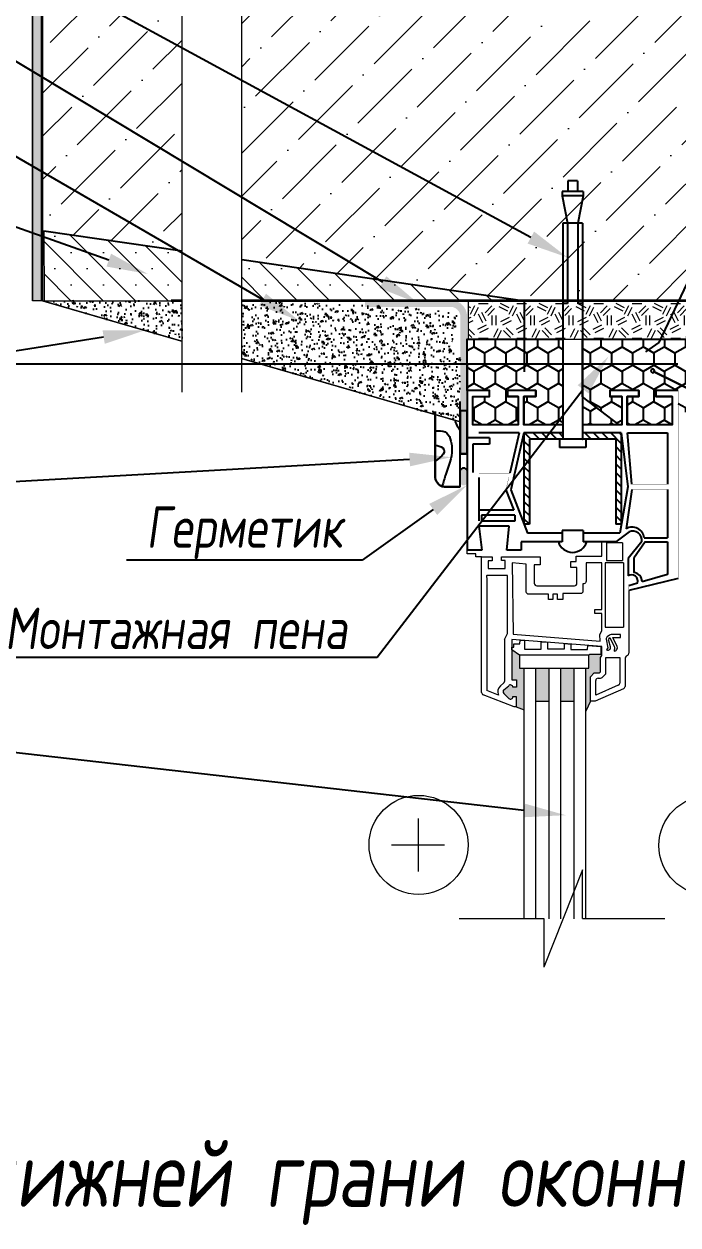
# Model space of a CAD drawing. Header units: millimetres. Extents: x 215300 to 349394, y -116838 to -1602.
# Drawn here: x 235230 to 239163, y -88382 to -81156 of the extents above; entities that cross this region are included whole.
import ezdxf
from ezdxf import colors
from ezdxf.entities.mleader import LeaderData, LeaderLine
from ezdxf.math import Vec2, Vec3

# ---------------------------------------------------------------- set-up
doc = ezdxf.new("R2010")
doc.units = ezdxf.units.MM
for name, color, linetype in [('!!_для разрезов', 7, 'Continuous'), ('АР_Таблицы', 250, 'Continuous'), ('Тонкая', 7, 'Continuous')]:
    doc.layers.add(name, color=color, linetype=linetype)
for name, color, linetype, lineweight in [('+АР_Размеры', 252, 'Continuous', 9), ('_Линии для надписей', 5, 'Continuous', 9), ('_Штриховки', 250, 'Continuous', 13), ('TN-СТЯЖКА', 252, 'Continuous', 15), ('АР_Тонкие', 250, 'Continuous', 5), ('Рисунок', 6, 'Continuous', 35)]:
    doc.layers.add(name, color=color, linetype=linetype, lineweight=lineweight)
doc.styles.add('Архитект', font='isocpeur.ttf', dxfattribs={"width": 0.8, "oblique": 8})
pattern_1 = [(130, (3343455.49, 2006063.28), (-105.3631696, -9.2180785), [11.017219, -121.189408]), (185, (3343455.49, 2006063.28), (20.3820435, 110.4941134), [8.813775, -96.9515265]), (79.549, (3343446.71, 2006062.51), (-84.981507, 101.275532), [9.3631903, -102.9950928]), (133.8158, (3343455.49, 2006092.66), (-156.773603, -24.314411), [16.5258284, -181.784112]), (83.3644, (3343442.43, 2006090.63), (-137.298395, 143.094043), [14.0447854, -154.492639]), (188.816, (3343455.49, 2006092.66), (-137.29861, 143.0937895), [13.220663, -145.42729]), (159, (3343440.8, 2006085.32), (-87.6836915, -59.1433913), [11.017219, -121.189408]), (214, (3343440.8, 2006085.32), (-35.7420722, 106.52174), [8.813775, -96.9515265]), (108.5486, (3343433.49, 2006080.39), (-123.4255223, 47.3785857), [9.3631903, -102.9950928]), (142.5, (3343455.49, 2006063.28), (-1.78623717, 48.9008595), [0, -95.7763565, 0, -98.420489, 0, -97.3187671]), (172.5, (3343455.49, 2006063.28), (-38.6439291, 57.9376023), [0, -56.11436835, 0, -93.5729127, 0, -37.0913037]), (212.5, (3343488.248, 2006063.28), (-78.41633964, -3.31311426), [0, -36.7240631, 0, -114.5790767, 0, -152.0376211]), (222.5, (3343502.94, 2006063.28), (-85.6678015, 14.7049458), [0, -47.741282, 0, -76.0922587, 0, -107.9687454])]
pattern_2 = [(270, (3344801.564, 2017956.97), (-63.6079279, -110.1721892), [73.448126, -146.8962522]), (150, (3344801.564, 2017956.97), (-63.6079507, 110.172176), [73.448126, -146.8962522]), (210, (3344801.564, 2017956.97), (-127.2158786, -1.32e-05), [-146.8962522, 73.448126])]
pattern_3 = [(135, (1138813.842, -444631.315), (25.967834, 25.967834), [])]

msp = doc.modelspace()

# ---------------------------------------------------------------- hatches: boundary and pattern name
at = {"layer": '!!_для разрезов', "linetype": 'Continuous', "lineweight": 18}
h = msp.add_hatch(dxfattribs=at)
h.set_pattern_fill('SACNCR', color=253, scale=57.83317)
h.set_pattern_definition([(135, (1202879.7, -1215150), (97.379378, 97.379378), []), (135, (1202782.32, -1215150), (97.379378, 97.379378), [0, -137.715236])])
h.paths.add_polyline_path([(236180.35, -82820.953), (236180.35, -82521.004), (235348.783, -82399.928), (235350.668, -82820.953)])
h.paths.add_polyline_path([(236538.982, -82573.221), (236538.982, -82820.953), (237125.12, -82820.953), (238240.442, -82829.917), (238240.442, -82820.953)])
h = msp.add_hatch()
h.set_pattern_fill('AR-CONC', scale=0.578332, angle=180, style=0)
h.set_pattern_definition([(130, (3342678.68, 2005634.16), (-105.3631696, -9.2180785), [11.017219, -121.189408]), (185, (3342678.68, 2005634.16), (20.3820435, 110.4941134), [8.813775, -96.9515265]), (79.549, (3342669.9, 2005633.39), (-84.981507, 101.275532), [9.3631903, -102.9950928]), (133.8158, (3342678.68, 2005663.54), (-156.773603, -24.314411), [16.5258284, -181.784112]), (83.3644, (3342665.62, 2005661.51), (-137.298395, 143.094043), [14.0447854, -154.492639]), (188.816, (3342678.68, 2005663.54), (-137.29861, 143.0937895), [13.220663, -145.42729]), (159, (3342663.99, 2005656.19), (-87.6836915, -59.1433913), [11.017219, -121.189408]), (214, (3342663.99, 2005656.19), (-35.7420722, 106.52174), [8.813775, -96.9515265]), (108.5486, (3342656.68, 2005651.27), (-123.4255223, 47.3785857), [9.3631903, -102.9950928]), (142.5, (3342678.68, 2005634.16), (-1.78623717, 48.9008595), [0, -95.7763565, 0, -98.420489, 0, -97.3187671]), (172.5, (3342678.68, 2005634.16), (-38.6439291, 57.9376023), [0, -56.11436835, 0, -93.5729127, 0, -37.0913037]), (212.5, (3342711.44, 2005634.16), (-78.41633964, -3.31311426), [0, -36.7240631, 0, -114.5790767, 0, -152.0376211]), (222.5, (3342726.13, 2005634.16), (-85.6678015, 14.7049458), [0, -47.741282, 0, -76.0922587, 0, -107.9687454])])
h.paths.add_polyline_path([(235280.934, -82820.953), (235337.611, -82820.953), (235337.611, -78600.712), (235280.934, -78600.712)])
h = msp.add_hatch()
h.set_pattern_fill('AR-CONC', scale=0.578332, angle=180, style=0)
h.set_pattern_definition(pattern_1)
h.paths.add_polyline_path([(235337.611, -82820.953), (236180.35, -83065.142), (236180.35, -82820.953)])
h = msp.add_hatch()
h.set_pattern_fill('AR-CONC', scale=0.578332, angle=180, style=0)
h.set_pattern_definition(pattern_1)
h.paths.add_polyline_path([(236538.982, -83169.057), (237853.859, -83550.05), (237853.859, -83154.794), (237799.143, -83109.696), (237842.359, -82894.083), (237554.312, -82856.441), (236538.982, -82820.953)])
for points in [[(237853.589, -82929.483), (237853.589, -83484.105), (237893.951, -83484.105), (237893.951, -83270.472), (237893.951, -82927.179, 0.37621671), (237820.319, -82820.953), (237281.283, -82820.953), (237281.283, -82859.653), (237808.785, -82859.653, -0.39116485)], [(237853.859, -83483.835), (237853.859, -83741.594), (237894.22, -83741.594), (237894.22, -83483.835)], [(237853.859, -83918.266, 0.69757522), (237894.22, -83919), (237894.22, -83841.847, 0.69757522), (237853.859, -83842.581)]]:
    msp.add_hatch(color=256).paths.add_polyline_path(points)
at = {"ltscale": 100}
h = msp.add_hatch(dxfattribs=at)
h.set_pattern_fill('HONEY', color=256, scale=23.133268, angle=270, style=0)
h.set_pattern_definition(pattern_2)
h.paths.add_polyline_path([(237894.22, -83052.286), (237894.22, -83199.306), (237894.22, -83361.424), (238028.98, -83361.424), (238028.98, -83398.171), (237929.831, -83398.171), (237929.831, -83568.994), (238201.179, -83568.994), (238201.179, -83398.171), (238137.769, -83398.171), (238137.769, -83361.424), (238307.974, -83361.424), (238307.974, -83398.171), (238235.823, -83398.171), (238235.823, -83568.994), (238470.379, -83568.994), (238470.379, -83052.286)])
h = msp.add_hatch(dxfattribs=at)
h.set_pattern_fill('HONEY', color=256, scale=23.133268, angle=270, style=0)
h.set_pattern_definition(pattern_2)
h.paths.add_polyline_path([(239287.779, -83052.286), (239287.779, -83382.051), (239020.248, -83248.148, 0.55767045), (239010.502, -83232.373, 1.79317372), (239020.248, -83248.148), (239287.779, -83382.051), (239287.779, -83492.238), (239163.207, -83492.238), (239163.207, -83361.424), (239028.908, -83361.424), (239028.908, -83398.171), (239127.534, -83398.171), (239127.534, -83568.994), (238857.583, -83568.994), (238857.583, -83398.171), (238926.675, -83398.171), (238926.675, -83361.424), (238753.866, -83361.424), (238753.866, -83398.171), (238825.106, -83398.171), (238825.106, -83568.994), (238810.16, -83568.994), (238588.088, -83400.218), (238588.088, -83052.286)])
h = msp.add_hatch(dxfattribs=at)
h.set_pattern_fill('HONEY', color=256, scale=23.133268, angle=270, style=0)
h.set_pattern_definition([(270, (1138813.84, -444631.315), (-63.607928, -110.172189), [73.448126, -146.896252]), (150, (1138813.84, -444631.315), (-63.6079507, 110.172176), [73.448126, -146.896252]), (210, (1138813.84, -444631.315), (-127.2158786, -1.3e-05), [-146.896252, 73.448126])])
h.paths.add_polyline_path([(238588.088, -83568.994), (238588.088, -83400.218), (238810.16, -83568.994)])
at = {"linetype": 'Continuous'}
h = msp.add_hatch(dxfattribs=at)
h.set_pattern_fill('ANSI31', color=256, scale=11.566634, angle=180, style=0)
h.set_pattern_definition(pattern_3)
h.paths.add_polyline_path([(238236.42, -84166.086), (238269.008, -84166.086), (238269.008, -83655.258), (238470.379, -83655.258), (238470.379, -83616.736), (238236.42, -83616.736)])
h = msp.add_hatch(dxfattribs=at)
h.set_pattern_fill('ANSI31', color=256, scale=11.566634, angle=180, style=0)
h.set_pattern_definition(pattern_3)
h.paths.add_polyline_path([(238822.047, -83616.736), (238588.088, -83616.736), (238588.088, -83655.258), (238789.459, -83655.258), (238789.459, -84166.086), (238822.047, -84166.086)])
at = {"lineweight": 15}
h = msp.add_hatch(color=256, dxfattribs=at)
h.paths.add_polyline_path([(238238.439, -85282.936), (238190.337, -85264.692), (238190.337, -85203.608), (238170.35, -85203.608, -0.47861309), (238153.032, -85218.417, -0.15114806), (238145.383, -85214.383), (238114.829, -85183.829, -0.43864899), (238115.719, -85162.321), (238144.768, -85137.719, -0.67214865), (238170.315, -85146.737), (238192.146, -85146.737), (238192.146, -85101.966), (238163.12, -85101.966), (238163.12, -84922.45), (238209.493, -84953.725), (238209.493, -85031.446), (238238.439, -85031.446)])
h.paths.add_polyline_path([(238388.805, -85230.954), (238307.838, -85230.954), (238307.838, -85031.446), (238388.805, -85031.446)])
h.paths.add_polyline_path([(238539.171, -85230.954), (238458.205, -85230.954), (238458.205, -85031.446), (238539.171, -85031.446)])
h.paths.add_polyline_path([(238636.519, -85230.279), (238608.571, -85290.726), (238608.571, -85031.446), (238627.453, -85031.446), (238627.453, -84953.725), (238632.921, -84950.91), (238698.613, -84950.91), (238698.613, -84901.338), (238704.702, -84901.82), (238704.702, -84955.351), (238697.7, -84967.479), (238697.7, -85053.326), (238690.389, -85060.637), (238658.489, -85060.637), (238636.519, -85083.684)])
at = {"layer": '_Штриховки'}
h = msp.add_hatch(dxfattribs=at)
h.set_pattern_fill('ANSI36', color=256, scale=57.83317, angle=90, style=0)
h.set_pattern_definition([(225, (250838.4, 19358.48), (-357.05772, -97.37938), [459.0508, -91.81016, 0, -91.81016])])
h.paths.add_polyline_path([(236180.35, -82518.812), (236180.35, -80910.855), (236472.766, -80910.855), (235887.934, -80677.723), (236180.35, -80677.723), (236180.35, -78600.712), (235337.611, -78600.712), (235337.611, -82395.213)])
h.paths.add_polyline_path([(236538.982, -80910.855), (236538.982, -82571.411), (238240.442, -82820.953), (239168.736, -82820.953), (239859.77, -81428.331), (239859.77, -80208.174), (238326.743, -80208.174), (238239.993, -80121.425), (238326.743, -80034.675), (239859.77, -80034.675), (239859.77, -78600.712), (236538.982, -78600.712), (236538.982, -80677.723), (236246.567, -80677.723), (236831.398, -80910.855)])
h = msp.add_hatch(dxfattribs=at)
h.set_pattern_fill('GEOL2', color=256, scale=231.332681, angle=90, style=0, pattern_type=2)
h.set_pattern_definition([(270, (203829.65, -62321.69), (-231.3327, -231.3327), [57.8332, -173.4995]), (270, (203806.51, -62321.69), (-231.3327, -231.3327), [57.8332, -173.4995]), (180, (203783.38, -62460.49), (-231.3327, 231.3327), [57.8332, -173.4995]), (180, (203783.38, -62483.62), (-231.3327, 231.3327), [57.8332, -173.4995]), (225, (203806.51, -62495.19), (-231.3327, -1e-14), [57.8332, -269.3206]), (225, (203822.7, -62511.38), (-231.3327, -1e-14), [57.8332, -269.3206]), (135, (203702.41, -62437.35), (-1e-14, 231.3327), [57.8332, -269.3206]), (135, (203686.22, -62453.55), (-1e-14, 231.3327), [57.8332, -269.3206]), (243.43495, (203702.41, -62495.19), (-9e-08, -231.33268), [57.8332, -459.4424]), (243.43495, (203723.23, -62504.44), (-9e-08, -231.33268), [57.8332, -459.4424]), (243.43495, (203609.88, -62402.65), (-9e-08, -231.33268), [57.8332, -459.4424]), (243.43495, (203630.7, -62411.91), (-9e-08, -231.33268), [57.8332, -459.4424]), (206.56505, (203771.81, -62379.52), (-231.33268, -1e-08), [57.8332, -459.4424]), (206.56505, (203783.38, -62400.34), (-231.33268, -1e-08), [57.8332, -459.4424]), (206.56505, (203690.85, -62354.07), (-231.33268, -1e-08), [57.8332, -459.4424]), (206.56505, (203679.28, -62333.25), (-231.33268, -1e-08), [57.8332, -459.4424]), (153.43495, (203670.03, -62527.57), (-231.33268, 9e-08), [57.8332, -459.4424]), (153.43495, (203679.28, -62506.75), (-231.33268, 9e-08), [57.8332, -459.4424]), (116.56505, (203771.81, -62356.39), (-1e-08, 231.33268), [57.8332, -459.4424]), (116.56505, (203750.99, -62365.64), (-1e-08, 231.33268), [57.8332, -459.4424])])
h.paths.add_polyline_path([(237901.929, -82820.953), (237901.929, -83052.286), (239287.779, -83052.286), (239287.779, -82820.953)])

# ---------------------------------------------------------------- linework, layer by layer
at = {"layer": '!!_для разрезов', "color": 251, "linetype": 'Continuous', "lineweight": 18}
for points in [[(238240.442, -82820.953), (239008.516, -82822.409), (239168.736, -82820.953), (239819.287, -81444.524), (239859.77, -81428.331), (239859.77, -82820.953), (238240.442, -82820.953)], [(236180.35, -82521.004), (235348.783, -82399.928), (235350.668, -82820.953), (236180.35, -82820.953)], [(236538.982, -82820.953), (237125.12, -82820.953), (237125.12, -82820.953), (238240.442, -82820.953), (236538.982, -82573.221)]]:
    msp.add_lwpolyline(points, dxfattribs=at)
at = {"layer": '+АР_Размеры', "ltscale": 100}
for p, q in [((238588.972, -86245.821), (238355.84, -86830.652)), ((238588.972, -86538.237), (238588.972, -86245.821)), ((237847.854, -86538.237), (238355.84, -86538.237)), ((238355.84, -86538.237), (238355.84, -86830.652)), ((238588.972, -86538.237), (239082.987, -86538.237))]:
    msp.add_line(p, q, dxfattribs=at)
for points in [[(236180.35, -83372.141), (236180.35, -80910.855), (236472.766, -80910.855), (235887.934, -80677.723), (236180.35, -80677.723), (236180.35, -78203.589)], [(236538.982, -83372.141), (236538.982, -80910.855), (236831.398, -80910.855), (236246.567, -80677.723), (236538.982, -80677.723), (236538.982, -78203.589)], [(237602.997, -86255.258), (237602.997, -85936.116)], [(237438.977, -86095.687), (237758.119, -86095.687)]]:
    msp.add_lwpolyline(points, dxfattribs=at)
for centre in [(237602.997, -86095.687), (239346.738, -86099.102)]:
    msp.add_circle(centre, 298.275, dxfattribs=at)
for p, q in [((238500.043, -82099.288), (238500.043, -82163.552)), ((238558.424, -82099.288), (238500.043, -82099.288)), ((238558.424, -82099.288), (238558.424, -82163.552)), ((238466.686, -82163.552), (238466.686, -82191.069)), ((238591.781, -82163.552), (238466.686, -82163.552)), ((238466.686, -82191.069), (238497.655, -82354.081)), ((238591.781, -82191.069), (238466.686, -82191.069)), ((238591.781, -82191.069), (238560.812, -82354.081)), ((238591.781, -82163.552), (238591.781, -82191.069)), ((238470.379, -82354.081), (238470.379, -83655.258)), ((238588.088, -82354.081), (238470.379, -82354.081)), ((238497.655, -82354.081), (238497.655, -82838.239)), ((238560.812, -82354.081), (238560.812, -82838.239)), ((238588.088, -82354.081), (238588.088, -83655.258)), ((238497.655, -82838.239), (238470.379, -82838.239)), ((238588.088, -82838.239), (238560.812, -82838.239)), ((234640.419, -83201.04, 0), (239162.579, -83201.04)), ((237894.22, -83199.306), (237894.22, -84322.244)), ((238307.974, -83361.424), (238137.769, -83361.424)), ((238137.769, -83361.424), (238137.769, -83398.171)), ((238307.974, -83361.424), (238307.974, -83398.171)), ((238926.675, -83361.424), (238753.866, -83361.424)), ((238753.866, -83361.424), (238753.866, -83398.171)), ((238926.675, -83361.424), (238926.675, -83398.171)), ((239163.207, -83361.424), (239028.908, -83361.424)), ((239028.908, -83361.424), (239028.908, -83398.171)), ((237853.859, -83941.12), (237853.859, -83428.215)), ((237853.859, -83941.12), (237853.859, -83428.215)), ((238201.179, -83398.171), (238137.769, -83398.171)), ((238201.179, -83398.171), (238201.179, -83568.994)), ((238307.974, -83398.171), (238235.823, -83398.171)), ((238235.823, -83398.171), (238235.823, -83568.994)), ((238825.106, -83398.171), (238753.866, -83398.171)), ((238825.106, -83398.171), (238825.106, -83568.994)), ((238926.675, -83398.171), (238857.583, -83398.171)), ((238857.583, -83398.171), (238857.583, -83568.994)), ((239127.534, -83398.171), (239028.908, -83398.171)), ((239127.534, -83398.171), (239127.534, -83568.994)), ((238201.179, -83568.994), (237929.831, -83568.994)), ((238470.379, -83568.994), (238235.823, -83568.994)), ((238825.106, -83568.994), (238588.088, -83568.994)), ((239127.534, -83568.994), (238857.583, -83568.994)), ((238028.98, -83646.88), (237894.22, -83646.88)), ((238207.852, -83616.736), (237966.186, -83616.736)), ((238028.98, -83646.88), (238028.98, -83683.627)), ((238207.852, -83616.736), (238151.568, -83859.31)), ((238236.42, -83616.736), (238157.031, -83958.893)), ((238236.42, -83616.736), (238236.42, -84166.086)), ((238470.379, -83616.736), (238236.42, -83616.736)), ((238789.459, -83655.258), (238269.008, -83655.258)), ((238269.008, -83655.258), (238269.008, -84166.086)), ((238449.985, -83655.258), (238449.985, -83703.785)), ((238822.047, -83616.736), (238588.088, -83616.736)), ((238608.482, -83655.258), (238608.482, -83703.785)), ((238789.459, -83655.258), (238789.459, -84166.086)), ((238822.047, -83616.736), (238822.047, -84166.086)), ((238822.047, -83616.736), (238861.32, -83940.8)), ((238884.453, -83925.318), (238858.833, -83616.583)), ((238858.833, -83616.583), (239099.385, -83616.583)), ((239099.385, -83616.583), (239099.385, -83925.318)), ((237894.22, -83741.594), (237853.859, -83741.594)), ((238028.98, -83683.627), (237929.831, -83683.627)), ((237929.831, -83683.627), (237929.831, -83854.451)), ((238608.482, -83703.785), (238449.985, -83703.785)), ((237966.186, -83883.93), (237966.186, -84080.976)), ((237966.186, -83902.192), (237966.186, -84144.766)), ((238128.309, -83959.553), (238174.834, -84080.976)), ((238157.031, -83958.893), (238256.964, -84219.703)), ((238861.32, -83940.8), (238812.7, -84219.703)), ((238885.087, -83956.925), (238851.317, -84192.849)), ((239099.385, -83956.925), (239099.385, -84247.159)), ((238174.834, -84080.976), (237966.186, -84080.976)), ((238148.123, -84177.907), (237965.909, -84177.907)), ((237965.909, -84177.907), (237983.899, -84322.244)), ((238180.958, -84111.787), (237980.566, -84111.787)), ((237980.566, -84111.787), (237980.566, -84146.963)), ((238180.958, -84146.963), (237980.566, -84146.963)), ((238134.593, -84322.244), (238148.123, -84177.907)), ((238180.958, -84111.787), (238180.958, -84146.963)), ((238269.008, -84166.086), (238236.42, -84166.086)), ((238822.047, -84166.086), (238789.459, -84166.086)), ((238466.716, -84219.703), (238256.964, -84219.703)), ((238466.716, -84204.812), (238466.716, -84271.504)), ((238591.751, -84204.812), (238466.716, -84204.812)), ((238591.751, -84204.812), (238591.751, -84271.504)), ((238812.7, -84219.703), (238591.751, -84219.703)), ((238870.055, -84211.207), (238788.603, -84271.504)), ((238959.841, -84247.159), (239099.385, -84247.159)), ((237983.899, -84322.244), (237894.22, -84322.244)), ((238220.335, -84322.244), (238134.593, -84322.244)), ((238466.716, -84271.504), (238220.335, -84271.504)), ((238220.335, -84271.504), (238220.335, -84322.244)), ((238788.603, -84271.504), (238591.751, -84271.504)), ((238945.031, -84270.351), (238862.914, -84373.055)), ((238964.901, -84273.003), (238896.684, -84369.741)), ((238964.901, -84273.003), (239099.385, -84273.003)), ((239099.385, -84273.003), (239099.385, -84469.508)), ((238862.914, -84373.055), (238862.914, -84476.908)), ((238896.684, -84369.741), (238896.684, -84455.79)), ((239099.385, -84469.508), (238946.966, -84512.871)), ((238919.592, -84520.659), (238866.9, -84536.782)), ((239163.207, -84492.823), (238866.916, -84564.339))]:
    msp.add_line(p, q)
at = {"ltscale": 100}
msp.add_line((237894.22, -83306.265), (237894.22, -83052.286), dxfattribs=at)
at = {"lineweight": 30}
for p, q in [((237702.828, -83873.496), (237702.828, -83488.742)), ((237853.859, -83941.12), (237755.988, -83941.12))]:
    msp.add_line(p, q, dxfattribs=at)
at = {"lineweight": 15}
for p, q in [((238705.441, -84358.366), (238705.441, -84271.504)), ((238828.63, -84278.515), (238828.63, -84383.525)), ((237982.131, -85178.954), (237982.131, -84362.694)), ((237982.131, -84362.694), (238044.766, -84362.694)), ((238044.766, -84386.454), (238020.966, -84386.454)), ((238020.966, -84386.454), (238020.966, -84432.805)), ((238044.766, -84362.694), (238044.766, -84386.454)), ((238100.646, -84384.086), (238100.646, -84362.694)), ((238100.646, -84362.694), (238334.32, -84362.694)), ((238124.426, -84384.086), (238100.646, -84384.086)), ((238124.426, -84432.805), (238124.426, -84384.086)), ((238334.32, -84362.694), (238334.32, -84410.728)), ((238518.063, -84427.222), (238518.063, -84391.153)), ((238518.063, -84391.153), (238550.064, -84391.153)), ((238550.064, -84391.153), (238550.064, -84358.366)), ((238550.064, -84358.366), (238705.441, -84358.366)), ((238835.177, -84398.401), (238835.177, -84785.947)), ((238020.966, -84432.805), (238124.426, -84432.805)), ((238334.32, -84410.728), (238298.923, -84410.728)), ((238298.923, -84410.728), (238298.923, -84521.626)), ((238554.989, -84427.222), (238518.063, -84427.222)), ((238554.989, -84521.626), (238554.989, -84427.222)), ((238313.552, -84536.255), (238540.36, -84536.255)), ((238866.916, -84564.339), (238866.916, -84929.28)), ((238118.757, -84859.026), (238118.757, -85111.374)), ((238704.702, -84901.82), (238163.12, -84859.026)), ((238163.12, -84859.026), (238163.12, -85101.966)), ((238704.702, -84955.351), (238704.702, -84901.82)), ((238697.7, -84967.479), (238704.702, -84955.351)), ((238697.7, -85053.326), (238697.7, -84967.479)), ((238729.44, -85060.414), (238729.44, -84967.479)), ((238812.665, -84967.479), (238812.665, -85121.796)), ((238844.404, -84972.781), (238844.404, -85142.599)), ((238859.602, -84955.561), (238851.719, -84960.112)), ((238866.916, -84929.28), (238866.916, -84942.892)), ((238095.206, -85138.1), (238113.583, -85122.537)), ((238163.12, -85101.966), (238192.146, -85101.966)), ((238192.146, -85101.966), (238192.146, -85146.737)), ((238636.519, -85083.684), (238658.489, -85060.637)), ((238636.519, -85230.279), (238636.519, -85083.684)), ((238658.489, -85060.637), (238690.389, -85060.637)), ((238668.258, -85194.222), (238668.258, -85107.006)), ((238682.887, -85092.377), (238697.477, -85092.377)), ((238690.389, -85060.637), (238697.7, -85053.326)), ((238707.821, -85088.092), (238725.155, -85070.758)), ((238178.256, -85264.692), (237991.492, -85192.602)), ((238083.67, -85194.16), (238013.87, -85167.218)), ((238114.829, -85183.829), (238145.383, -85214.383)), ((238115.719, -85162.321), (238144.768, -85137.719)), ((238192.146, -85146.737), (238170.357, -85146.737)), ((238835.612, -85156.013), (238664.941, -85230.279)), ((238803.873, -85135.21), (238668.258, -85194.222)), ((238170.357, -85204.038), (238170.357, -85203.608)), ((238170.357, -85203.608), (238190.337, -85203.608)), ((238190.337, -85264.692), (238178.256, -85264.692)), ((238190.337, -85203.608), (238190.337, -85264.692)), ((238190.337, -85264.692), (238238.439, -85282.936)), ((238307.838, -85230.954), (238388.805, -85230.954)), ((238458.205, -85230.954), (238539.171, -85230.954)), ((238636.519, -85230.279), (238608.571, -85290.726)), ((238664.941, -85230.279), (238636.519, -85230.279))]:
    msp.add_line(p, q, dxfattribs=at)
for points, const_width in [([(235280.934, -82820.953), (235280.934, -78600.712)], 8.675), ([(236180.35, -83065.142), (235337.611, -82820.953)], 8.675), ([(237853.859, -83550.05), (236538.982, -83169.057)], 8.675), ([(238466.716, -84219.703), (238466.716, -84271.504), (238220.335, -84271.504), (238220.335, -84322.244), (238134.593, -84322.244), (238148.123, -84177.907), (237965.909, -84177.907), (237983.899, -84322.244), (237894.22, -84322.244), (237894.22, -83361.424), (238028.98, -83361.424), (238028.98, -83398.171), (237929.831, -83398.171), (237929.831, -83568.994), (238201.179, -83568.994), (238201.179, -83398.171), (238137.769, -83398.171), (238137.769, -83361.424), (238307.974, -83361.424), (238307.974, -83398.171), (238235.823, -83398.171), (238235.823, -83568.994), (238470.379, -83568.994), (238470.379, -83616.736), (238236.42, -83616.736), (238157.031, -83958.893), (238256.964, -84219.703), (238466.716, -84219.703)], 1.735), ([(238207.852, -83616.736), (238151.568, -83859.31), (237966.186, -83859.31), (237966.186, -83616.736), (238207.852, -83616.736)], 1.735), ([(239099.385, -83616.583), (239099.385, -83925.318), (238884.453, -83925.318), (238858.833, -83616.583), (239099.385, -83616.583)], 1.735), ([(238145.855, -83883.93), (238128.309, -83959.553), (238174.834, -84080.976), (237966.186, -84080.976), (237966.186, -83883.93), (238145.855, -83883.93)], 1.735), ([(238180.958, -84111.787), (238180.958, -84146.963), (237980.566, -84146.963), (237980.566, -84111.787), (238180.958, -84111.787)], 1.735)]:
    msp.add_lwpolyline(points, dxfattribs=dict(const_width=const_width))
at = {"color": 7}
msp.add_lwpolyline([(238137.769, -83361.424), (238137.769, -83398.171), (238201.179, -83398.171), (238201.179, -83568.994), (237929.831, -83568.994), (237929.831, -83398.171), (238028.98, -83398.171), (238028.98, -83361.424), (237894.22, -83361.424), (237894.22, -83199.306), (237894.22, -83052.286), (238470.379, -83052.286), (238470.379, -83568.994), (238235.823, -83568.994), (238235.823, -83398.171), (238307.974, -83398.171), (238307.974, -83361.424), (238137.769, -83361.424)], close=True, dxfattribs=at)
msp.add_lwpolyline([(239163.207, -83361.424), (239028.908, -83361.424), (239028.908, -83398.171), (239127.534, -83398.171), (239127.534, -83568.994), (238857.583, -83568.994), (238857.583, -83398.171), (238926.675, -83398.171), (238926.675, -83361.424), (238753.866, -83361.424), (238753.866, -83398.171), (238825.106, -83398.171), (238825.106, -83568.994), (238810.16, -83568.994), (238588.088, -83400.218), (238588.088, -83052.286), (238588.088, -83052.286), (239287.779, -83052.286)], dxfattribs=at)
msp.add_lwpolyline([(239287.779, -83382.051), (239020.248, -83248.148, 0.55767045), (239010.502, -83232.373, 1), (239010.502, -83254.169, 0.28396863), (239020.248, -83248.148), (239287.779, -83382.051)], format="xyb", dxfattribs=at)
at = {"const_width": 1.735}
for points in [[(238866.916, -84564.339), (239163.207, -84492.823), (239163.207, -83361.424), (239028.908, -83361.424), (239028.908, -83398.171), (239127.534, -83398.171), (239127.534, -83568.994), (238857.583, -83568.994), (238857.583, -83398.171), (238926.675, -83398.171), (238926.675, -83361.424), (238753.866, -83361.424), (238753.866, -83398.171), (238825.106, -83398.171), (238825.106, -83568.994), (238588.088, -83568.994), (238588.088, -83616.736), (238822.047, -83616.736), (238861.32, -83940.8), (238812.7, -84219.703), (238591.751, -84219.703), (238591.751, -84271.504), (238788.603, -84271.504), (238870.055, -84211.207, -0.58413033), (238944.639, -84270.841), (238862.914, -84373.055), (238862.914, -84476.908, -0.70077343), (238919.592, -84520.659), (238866.9, -84536.784), (238866.916, -84564.339)], [(239099.385, -83956.925), (239099.385, -84247.159), (238959.841, -84247.159, 0.51973706), (238851.317, -84192.849), (238885.087, -83956.925), (239099.385, -83956.925)], [(239099.385, -84273.003), (239099.385, -84469.508), (238946.966, -84512.866, 0.37765764), (238896.684, -84455.79), (238896.684, -84369.741), (238964.901, -84273.003), (239099.385, -84273.003)]]:
    msp.add_lwpolyline(points, format="xyb", dxfattribs=at)
at = {"ltscale": 100}
msp.add_lwpolyline([(237894.22, -83483.835), (237853.859, -83483.835), (237853.859, -83741.594), (237894.22, -83741.594)], close=True, dxfattribs=at)
at = {"lineweight": 15}
for points in [[(237982.131, -84362.694), (237946.728, -84362.694), (237946.728, -84344.637), (237894.22, -84344.637), (237894.22, -84322.244)], [(238828.63, -84278.515), (238734.029, -84278.515), (238734.029, -84383.525), (238828.63, -84383.525)], [(238835.177, -84398.401), (238725.486, -84398.401), (238725.486, -84785.947), (238835.177, -84785.947)], [(238209.493, -84953.725), (238163.12, -84922.45), (238163.12, -84905.596), (238175.643, -84905.596), (238175.643, -84885.802), (238211.885, -84886.23), (238213.719, -84863.024), (238240.485, -84865.139), (238240.485, -84916.972), (238339.567, -84916.972), (238339.399, -84872.955)], [(238339.399, -84872.955), (238379.186, -84876.099), (238379.186, -84916.629), (238480.193, -84916.629), (238479.791, -84884.048), (238518.184, -84887.082), (238518.405, -84920.149), (238619.473, -84920.149), (238621.441, -84895.241), (238698.613, -84901.338), (238698.613, -84950.91), (238632.921, -84950.91), (238627.453, -84953.725)], [(238729.44, -84967.479), (238812.665, -84967.479)], [(238238.439, -86539.521), (238238.439, -85031.446)], [(238307.838, -86539.521), (238307.838, -85031.446)], [(238388.805, -86539.521), (238388.805, -85031.446)], [(238458.205, -86539.521), (238458.205, -85031.446)], [(238539.171, -86539.521), (238539.171, -85031.446)], [(238608.571, -86539.521), (238608.571, -85031.446)]]:
    msp.add_lwpolyline(points, dxfattribs=at)
for points in [[(238165.62, -84399.057), (238171.741, -84827.869), (238694.783, -84869.197), (238692.197, -84828.646), (238705.284, -84807.863), (238705.284, -84702.339), (238662.891, -84702.339), (238662.891, -84679.159), (238705.284, -84679.159), (238705.284, -84398.401), (238610.89, -84398.401), (238610.89, -84509.27, -0.41421356), (238596.261, -84523.899), (238590.889, -84523.899), (238590.889, -84569.232, -0.41421356), (238576.26, -84583.861), (238470.907, -84583.861), (238470.907, -84619.825), (238438.906, -84619.825), (238438.906, -84586.258), (238409.317, -84586.258), (238409.317, -84619.026), (238383.729, -84619.026), (238383.729, -84587.057), (238304.531, -84587.057), (238265.49, -84587.057, -0.41421356), (238250.861, -84572.428), (238250.861, -84406.201)], [(238753.298, -84918.242), (238754.219, -84916.894, 0.22062377), (238756.247, -84904.752), (238746.147, -84868.094, -0.20074549), (238747.581, -84856.893), (238753.412, -84846.794), (238779.403, -84901.239, -0.13715433), (238780.758, -84908.999), (238778.773, -84928.814), (238779.182, -84928.855, 0.2948812), (238793.309, -84921.613), (238796.458, -84916.159, 0.24631991), (238797.009, -84902.581), (238771.336, -84848.392), (238818.071, -84848.392), (238818.071, -84830.082), (238760.307, -84830.082, 0.15446254), (238751.89, -84832.746), (238737.38, -84842.952, 0.29504625), (238731.431, -84857.678), (238741.325, -84909.172), (238733.558, -84922.453), (238733.907, -84922.654, 0.39208687)]]:
    msp.add_lwpolyline(points, format="xyb", close=True, dxfattribs=at)
msp.add_lwpolyline([(238118.757, -84859.026), (238138.195, -84822.872), (238138.195, -84473.791), (238013.87, -84473.791, 0.41421356), (238013.87, -84488.42), (238013.87, -85167.218)], format="xyb", dxfattribs=at)
msp.add_lwpolyline([(238209.493, -85031.446), (238627.453, -85031.446), (238627.453, -84953.725), (238209.493, -84953.725)], close=True, dxfattribs=at)
at = {"lineweight": 30}
msp.add_arc((237765.413, -83879.004), 62.827, 174.9708887, 261.3724322, dxfattribs=at)
for centre, radius, start, end in [((237874.174, -83849.64), 21.507, 21.2449963, 160.8396634), ((238886.512, -84258.104), 74.142, 8.4897164, 118.3400031), ((238890.481, -84262.408), 55.125, 351.7154465, 111.7489613), ((238528.79, -84246.64), 88.666, 196.2855474, 343.7144526), ((238883.31, -84509.074), 38.087, 342.2912102, 122.378185), ((238889.431, -84512.866), 57.535, 359.9942695, 82.7577227)]:
    msp.add_arc(centre, radius, start, end)
at = {"lineweight": 15}
for centre, radius, start, end in [((238313.552, -84521.626), 14.629, 180, 270), ((238540.36, -84521.626), 14.629, 270, 0), ((238859.033, -84972.781), 14.629, 119.9999987, 180), ((238852.287, -84942.892), 14.629, 299.9999987, 0), ((238104.128, -85111.374), 14.629, 310.2615888, 0), ((238682.887, -85107.006), 14.629, 90, 180), ((238697.477, -85077.747), 14.629, 270, 314.9999855), ((238714.811, -85060.414), 14.629, 314.9999855, 0), ((238798.036, -85121.796), 14.629, 293.515748, 0), ((237996.76, -85178.954), 14.629, 180, 248.8935), ((238125.173, -85173.484), 46.369, 130.2615888, 206.4816069), ((238125.173, -85173.484), 14.629, 130.2615888, 225.0000145), ((238155.702, -85147.437), 14.629, 3.3703275, 138.3702928), ((238829.775, -85142.599), 14.629, 293.515748, 0), ((238155.728, -85204.038), 14.629, 225.0000145, 0)]:
    msp.add_arc(centre, radius, start, end, dxfattribs=at)
for points, knots in [([(237702.828, -83603.483), (237724.501, -83602.836), (237785.842, -83601.006), (237818.214, -83737.911), (237773.059, -83839.144), (237751.393, -83913.584), (237744.777, -83938.345)], [0, 0, 0, 0, 64.72057442, 183.17682664, 353.06472919, 436.18938341, 436.18938341, 436.18938341, 436.18938341]), ([(237821.374, -83545.5), (237823.291, -83550.723), (237831.467, -83570.36), (237844.735, -83588.728), (237853.859, -83601.386)], [188.61808624, 188.61808624, 188.61808624, 188.61808624, 203.20601292, 243.42108842, 243.42108842, 243.42108842, 243.42108842]), ([(237702.828, -83690.898), (237718.487, -83691.644), (237786.371, -83717.625), (237743.121, -83757.255), (237702.828, -83786.83)], [32.80519013, 32.80519013, 32.80519013, 32.80519013, 75.16895584, 182.81129936, 182.81129936, 182.81129936, 182.81129936])]:
    msp.add_open_spline(points, degree=3, knots=knots)
at = {"layer": '_Линии для надписей'}
msp.add_lwpolyline([(237901.929, -82820.953), (237901.929, -83052.286), (239287.779, -83052.286), (239287.779, -82820.953)], close=True, dxfattribs=at)
at = {"layer": 'TN-СТЯЖКА'}
msp.add_lwpolyline([(235337.611, -82820.953), (235280.934, -82820.953), (235280.934, -78600.712), (235337.611, -78600.712)], close=True, dxfattribs=at)
at = {"layer": 'Рисунок'}
for p, q in [((235337.611, -78600.712), (235337.611, -82820.953)), ((236180.35, -82820.953), (236114.419, -82820.953)), ((239859.77, -82820.953), (236538.982, -82820.953))]:
    msp.add_line(p, q, dxfattribs=at)
at = {"layer": 'Тонкая', "ltscale": 100}
for p, q in [((239050.106, -83071.949), (239819.287, -81444.524)), ((235348.783, -82399.928), (236180.35, -82521.004)), ((236538.982, -82573.221), (238240.442, -82820.953)), ((238240.442, -83250.075), (238240.442, -82820.953)), ((238969.14, -83128.626), (239050.106, -83071.949))]:
    msp.add_line(p, q, dxfattribs=at)

# ---------------------------------------------------------------- texts
at = {"layer": 'АР_Таблицы', "lineweight": 9, "insert": (237540.222, -88128.139), "char_height": 400, "width": 9573.43855, "attachment_point": 5, "style": 'Архитект'}
msp.add_mtext('Узел нижней грани оконных блоков', dxfattribs=at)

# ---------------------------------------------------------------- leaders
at = {"layer": 'АР_Тонкие'}
ml = msp.add_multileader_mtext('Standard', dxfattribs=at)
ml.set_content('\\pxsm1,ql;Рамный дюбель (см. поставщиков окон) ', color=256, style='Архитект')
ml.set_leader_properties()
ml.build(insert=Vec2(0, 0))
ml.multileader.update_dxf_attribs({"text_left_attachment_type": 6, "text_right_attachment_type": 6, "dogleg_length": 100, "arrow_head_size": 250})
ctx = ml.context
ctx.base_point, ctx.char_height, ctx.arrow_head_size, ctx.landing_gap_size, ctx.plane_origin, ctx.plane_x_axis = Vec3(233893.652, -80111.574), 250, 250, 25, Vec3(210300.028, -94668.867), Vec3(-1, 0)
ctx.left_attachment, ctx.right_attachment = 6, 6
notes = []
notes.append((ctx, [(1, (1, 1, 0), (233993.652, -80111.574), (-1, 0), 100, [(0, [(238497.655, -82560.543)], 0, [])])]))
ctx.mtext.insert, ctx.mtext.width, ctx.mtext.defined_height, ctx.mtext.flow_direction = Vec3(228761.22, -79811.574), 6835.70907, 660.993, 5
ml = msp.add_multileader_mtext('Standard', dxfattribs=at)
ml.set_content('\\pxsm1,ql;Пароизоляционная лента', color=256, style='Архитект')
ml.set_leader_properties()
ml.build(insert=Vec2(0, 0))
ml.multileader.update_dxf_attribs({"text_left_attachment_type": 6, "text_right_attachment_type": 6, "dogleg_length": 100, "arrow_head_size": 250})
ctx = ml.context
ctx.base_point, ctx.char_height, ctx.arrow_head_size, ctx.landing_gap_size, ctx.plane_origin, ctx.plane_x_axis = Vec3(234016.388, -80740.384), 250, 250, 25, Vec3(211171.748, -98718.865), Vec3(-1, 0)
ctx.left_attachment, ctx.right_attachment = 6, 6
notes.append((ctx, [(1, (1, 1, 0), (234116.388, -80740.384), (-1, 0), 100, [(0, [(237602.021, -82838.076)], 0, [])])]))
ctx.mtext.insert, ctx.mtext.width, ctx.mtext.defined_height, ctx.mtext.flow_direction = Vec3(230806.253, -80415.384), 5503.8368, 660.993, 5
ml = msp.add_multileader_mtext('Standard', dxfattribs=at)
ml.set_content('\\pxsm1,ql;Штукатурный слой внутреннего откоса ', color=256, style='Архитект')
ml.set_leader_properties()
ml.build(insert=Vec2(0, 0))
ml.multileader.update_dxf_attribs({"text_left_attachment_type": 6, "text_right_attachment_type": 6, "dogleg_length": 100, "arrow_head_size": 250})
ctx = ml.context
ctx.base_point, ctx.char_height, ctx.arrow_head_size, ctx.landing_gap_size, ctx.plane_origin, ctx.plane_x_axis = Vec3(233842.826, -81235.855), 250, 250, 25, Vec3(211248.098, -98127.453), Vec3(-1, 0)
ctx.left_attachment, ctx.right_attachment = 6, 6
notes.append((ctx, [(1, (1, 1, 0), (233942.826, -81235.855), (-1, 0), 100, [(0, [(236881.042, -82939.844)], 0, [])])]))
ctx.mtext.insert, ctx.mtext.width, ctx.mtext.defined_height, ctx.mtext.flow_direction = Vec3(228742.691, -80910.855), 6772.5237, 757.646, 5
ml = msp.add_multileader_mtext('Standard', dxfattribs=at)
ml.set_content('\\pxsm1,ql;Восстановление стены ц.п. раствор', color=256, style='Архитект')
ml.set_leader_properties()
ml.build(insert=Vec2(0, 0))
ml.multileader.update_dxf_attribs({"text_left_attachment_type": 6, "text_right_attachment_type": 6, "dogleg_length": 100, "arrow_head_size": 250})
ctx = ml.context
ctx.base_point, ctx.char_height, ctx.arrow_head_size, ctx.landing_gap_size, ctx.plane_origin, ctx.plane_x_axis = Vec3(233391.625, -81780.517), 250, 250, 25, Vec3(210261.997, -95687.688), Vec3(-1, 0)
ctx.left_attachment, ctx.right_attachment = 6, 6
notes.append((ctx, [(1, (1, 1, 0), (233491.625, -81780.517), (-1, 0), 100, [(0, [(235975.166, -82660.491)], 0, [])])]))
ctx.mtext.insert, ctx.mtext.width, ctx.mtext.defined_height, ctx.mtext.flow_direction = Vec3(228761.22, -81455.517), 5635.4575, 787.858, 5
ml = msp.add_multileader_mtext('Standard', dxfattribs=at)
ml.set_content('\\pxsm1,ql;Внутренний откос (показан условно)', color=256, style='Архитект')
ml.set_leader_properties()
ml.build(insert=Vec2(0, 0))
ml.multileader.update_dxf_attribs({"text_left_attachment_type": 6, "text_right_attachment_type": 6, "dogleg_length": 100, "arrow_head_size": 250})
ctx = ml.context
ctx.base_point, ctx.char_height, ctx.arrow_head_size, ctx.landing_gap_size, ctx.plane_origin, ctx.plane_x_axis = Vec3(233563.464, -83367.98), 250, 250, 25, Vec3(211248.098, -97535.376), Vec3(-1, 0)
ctx.left_attachment, ctx.right_attachment = 6, 6
notes.append((ctx, [(1, (1, 1, 0), (233663.464, -83367.98), (-1, 0), 100, [(0, [(235955.59, -83000.016)], 0, [])])]))
ctx.mtext.insert, ctx.mtext.width, ctx.mtext.defined_height, ctx.mtext.flow_direction = Vec3(228760.896, -83042.98), 6200.74586, 891.717, 5
ml = msp.add_multileader_mtext('Standard', dxfattribs=at)
ml.set_content('\\pxsm1,ql;Монтажная пена', color=256, style='Архитект')
ml.set_leader_properties()
ml.build(insert=Vec2(0, 0))
ml.multileader.update_dxf_attribs({"text_left_attachment_type": 6, "text_right_attachment_type": 6, "dogleg_length": 100, "arrow_head_size": 250})
ctx = ml.context
ctx.base_point, ctx.char_height, ctx.arrow_head_size, ctx.landing_gap_size, ctx.plane_origin, ctx.plane_x_axis = Vec3(237253.603, -84967.777), 250, 250, 25, Vec3(218189.39, -100213.688), Vec3(-1, 0)
ctx.left_attachment, ctx.right_attachment = 6, 6
notes.append((ctx, [(1, (1, 1, 0), (237353.603, -84967.777), (-1, 0), 100, [(0, [(238744.935, -83156.397)], 0, [])])]))
ctx.mtext.insert, ctx.mtext.width, ctx.mtext.defined_height, ctx.mtext.flow_direction = Vec3(235113.467, -84667.777), 4915.01488, 660.993, 5
ml = msp.add_multileader_mtext('Standard', dxfattribs=at)
ml.set_content('\\pxsm1,ql;Декоративный нащельник', color=256, style='Архитект')
ml.set_leader_properties()
ml.build(insert=Vec2(0, 0))
ml.multileader.update_dxf_attribs({"text_left_attachment_type": 6, "text_right_attachment_type": 6, "dogleg_length": 100, "arrow_head_size": 250})
ctx = ml.context
ctx.base_point, ctx.char_height, ctx.arrow_head_size, ctx.landing_gap_size, ctx.plane_origin, ctx.plane_x_axis = Vec3(233972.383, -83973.803), 250, 250, 25, Vec3(211171.748, -99282.583), Vec3(-1, 0)
ctx.left_attachment, ctx.right_attachment = 6, 6
notes.append((ctx, [(1, (1, 1, 0), (234072.383, -83973.803), (-1, 0), 100, [(0, [(237798.483, -83762.654)], 0, [])])]))
ctx.mtext.insert, ctx.mtext.width, ctx.mtext.defined_height, ctx.mtext.flow_direction = Vec3(230686.978, -83648.803), 4915.01488, 660.993, 5
ml = msp.add_multileader_mtext('Standard', dxfattribs=at)
ml.set_content('\\pxsm1,ql;Герметик', color=256, style='Архитект')
ml.set_leader_properties()
ml.build(insert=Vec2(0, 0))
ml.multileader.update_dxf_attribs({"text_left_attachment_type": 6, "text_right_attachment_type": 6, "dogleg_length": 100, "arrow_head_size": 250})
ctx = ml.context
ctx.base_point, ctx.char_height, ctx.arrow_head_size, ctx.landing_gap_size, ctx.plane_origin, ctx.plane_x_axis = Vec3(237163.706, -84382.686), 250, 250, 25, Vec3(212283.529, -99913.453), Vec3(-1, 0)
ctx.left_attachment, ctx.right_attachment = 6, 6
notes.append((ctx, [(1, (1, 1, 0), (237263.706, -84382.686), (-1, 0), 100, [(0, [(237894.22, -83931.416)], 0, [])])]))
ctx.mtext.insert, ctx.mtext.width, ctx.mtext.defined_height, ctx.mtext.flow_direction = Vec3(235963.571, -84057.686), 4915.01488, 660.993, 5
ml = msp.add_multileader_mtext('Standard', dxfattribs=at)
ml.set_content('\\pxqlsm1;Оконный блок из ПВХ профиля армированного (толщина профиля не менее 70 мм). Профиль ламинированный с двух сторон по RAL 7016.', color=256, style='Архитект')
ml.set_leader_properties()
ml.build(insert=Vec2(0, 0))
ml.multileader.update_dxf_attribs({"text_left_attachment_type": 6, "text_right_attachment_type": 6, "dogleg_length": 100, "arrow_head_size": 250})
ctx = ml.context
ctx.base_point, ctx.char_height, ctx.arrow_head_size, ctx.landing_gap_size, ctx.plane_origin, ctx.plane_x_axis = Vec3(234618.743, -85489.173), 250, 250, 25, Vec3(217836.543, -100875.429), Vec3(-1, 0)
ctx.left_attachment, ctx.right_attachment = 6, 6
notes.append((ctx, [(1, (1, 1, 0), (234718.743, -85489.173), (-1, 0), 100, [(0, [(238486.692, -85916.647)], 0, [])])]))
ctx.mtext.insert, ctx.mtext.width, ctx.mtext.defined_height, ctx.mtext.flow_direction = Vec3(228726.445, -85164.173), 6207.84939, 109.231, 5
for ctx, leaders in notes:
    for number, flags, end, landing, length, lines in leaders:
        leader = LeaderData()
        leader.index, (leader.has_last_leader_line, leader.has_dogleg_vector, leader.attachment_direction) = number, flags
        leader.last_leader_point, leader.dogleg_vector, leader.dogleg_length = Vec3(end), Vec3(landing), length
        for number, points, colour, breaks in lines:
            line = LeaderLine()
            line.index, line.vertices, line.color, line.breaks = number, Vec3.list(points), colors.encode_raw_color(colour), breaks
            leader.lines.append(line)
        ctx.leaders.append(leader)

doc.saveas('drawing.dxf')
